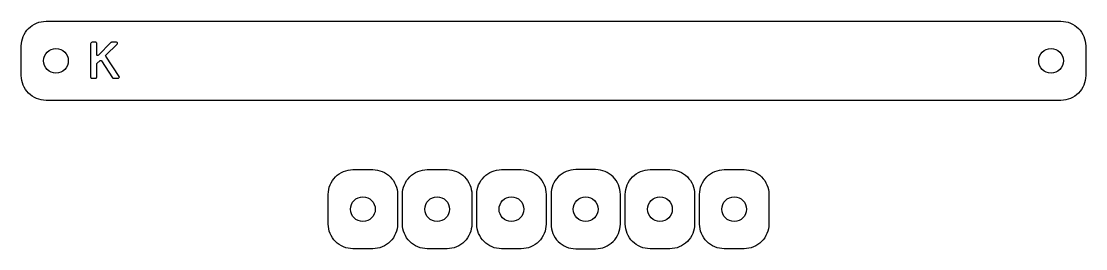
# Model space of a CAD drawing. Header units: millimetres. Extents: x 6 to 221, y 9 to 55.
import ezdxf

# ---------------------------------------------------------------- set-up
doc = ezdxf.new("R2010")
doc.units = ezdxf.units.MM
doc.layers.get('0').update_dxf_attribs({"linetype": 'CONTINUOUS'})

msp = doc.modelspace()

# ---------------------------------------------------------------- linework, layer by layer
for points in [[(5.5, 44), (5.5, 50, -0.414214), (10.5, 55), (215.5, 55, -0.414214), (220.5, 50), (220.5, 44, -0.414214), (215.5, 39), (10.5, 39, -0.414214)], [(21.07, 48.14, -0.67071), (20.73, 48.29), (20.73, 50.54, 0.414214), (20.53, 50.74), (19.8, 50.74, 0.414214), (19.5, 50.44), (19.5, 43.7, 0.414214), (19.7, 43.5), (20.53, 43.5, 0.414214), (20.73, 43.7), (20.73, 46.29, -0.204136), (20.79, 46.43), (21.42, 47.04, -0.471474), (21.73, 47), (23.93, 43.59, 0.25453), (24.1, 43.5), (25.13, 43.5, 0.599608), (25.29, 43.81), (22.55, 47.92, -0.362233), (22.57, 48.17), (24.87, 50.4, 0.673616), (24.73, 50.74), (23.72, 50.74, 0.20073), (23.58, 50.68)], [(67.5, 14), (67.5, 20, -0.414214), (72.5, 25), (76.5, 25, -0.414214), (81.5, 20), (81.5, 14, -0.414214), (76.5, 9), (72.5, 9, -0.414214)], [(87.5, 9, -0.414214), (82.5, 14), (82.5, 20, -0.414214), (87.5, 25), (91.5, 25, -0.414214), (96.5, 20), (96.5, 14, -0.414214), (91.5, 9)], [(111.5, 14, -0.414214), (106.5, 9), (102.5, 9, -0.414214), (97.5, 14), (97.5, 20, -0.414214), (102.5, 25), (106.5, 25, -0.414214), (111.5, 20)], [(126.5, 14), (126.5, 20, 0.414214), (121.5, 25), (117.5, 25, 0.414214), (112.5, 20), (112.5, 14, 0.414214), (117.5, 9), (121.5, 9, 0.414214)], [(136.5, 9), (132.5, 9, -0.414214), (127.5, 14), (127.5, 20, -0.414214), (132.5, 25), (136.5, 25, -0.414214), (141.5, 20), (141.5, 14, -0.414214)], [(142.5, 20, -0.414214), (147.5, 25), (151.5, 25, -0.414214), (156.5, 20), (156.5, 14, -0.414214), (151.5, 9), (147.5, 9, -0.414214), (142.5, 14)]]:
    msp.add_lwpolyline(points, format="xyb", close=True)
for centre in [(12.5, 47), (213.5, 47), (74.5, 17), (89.5, 17), (104.5, 17), (119.5, 17), (134.5, 17), (149.5, 17)]:
    msp.add_circle(centre, 2.5)

doc.saveas('drawing.dxf')
